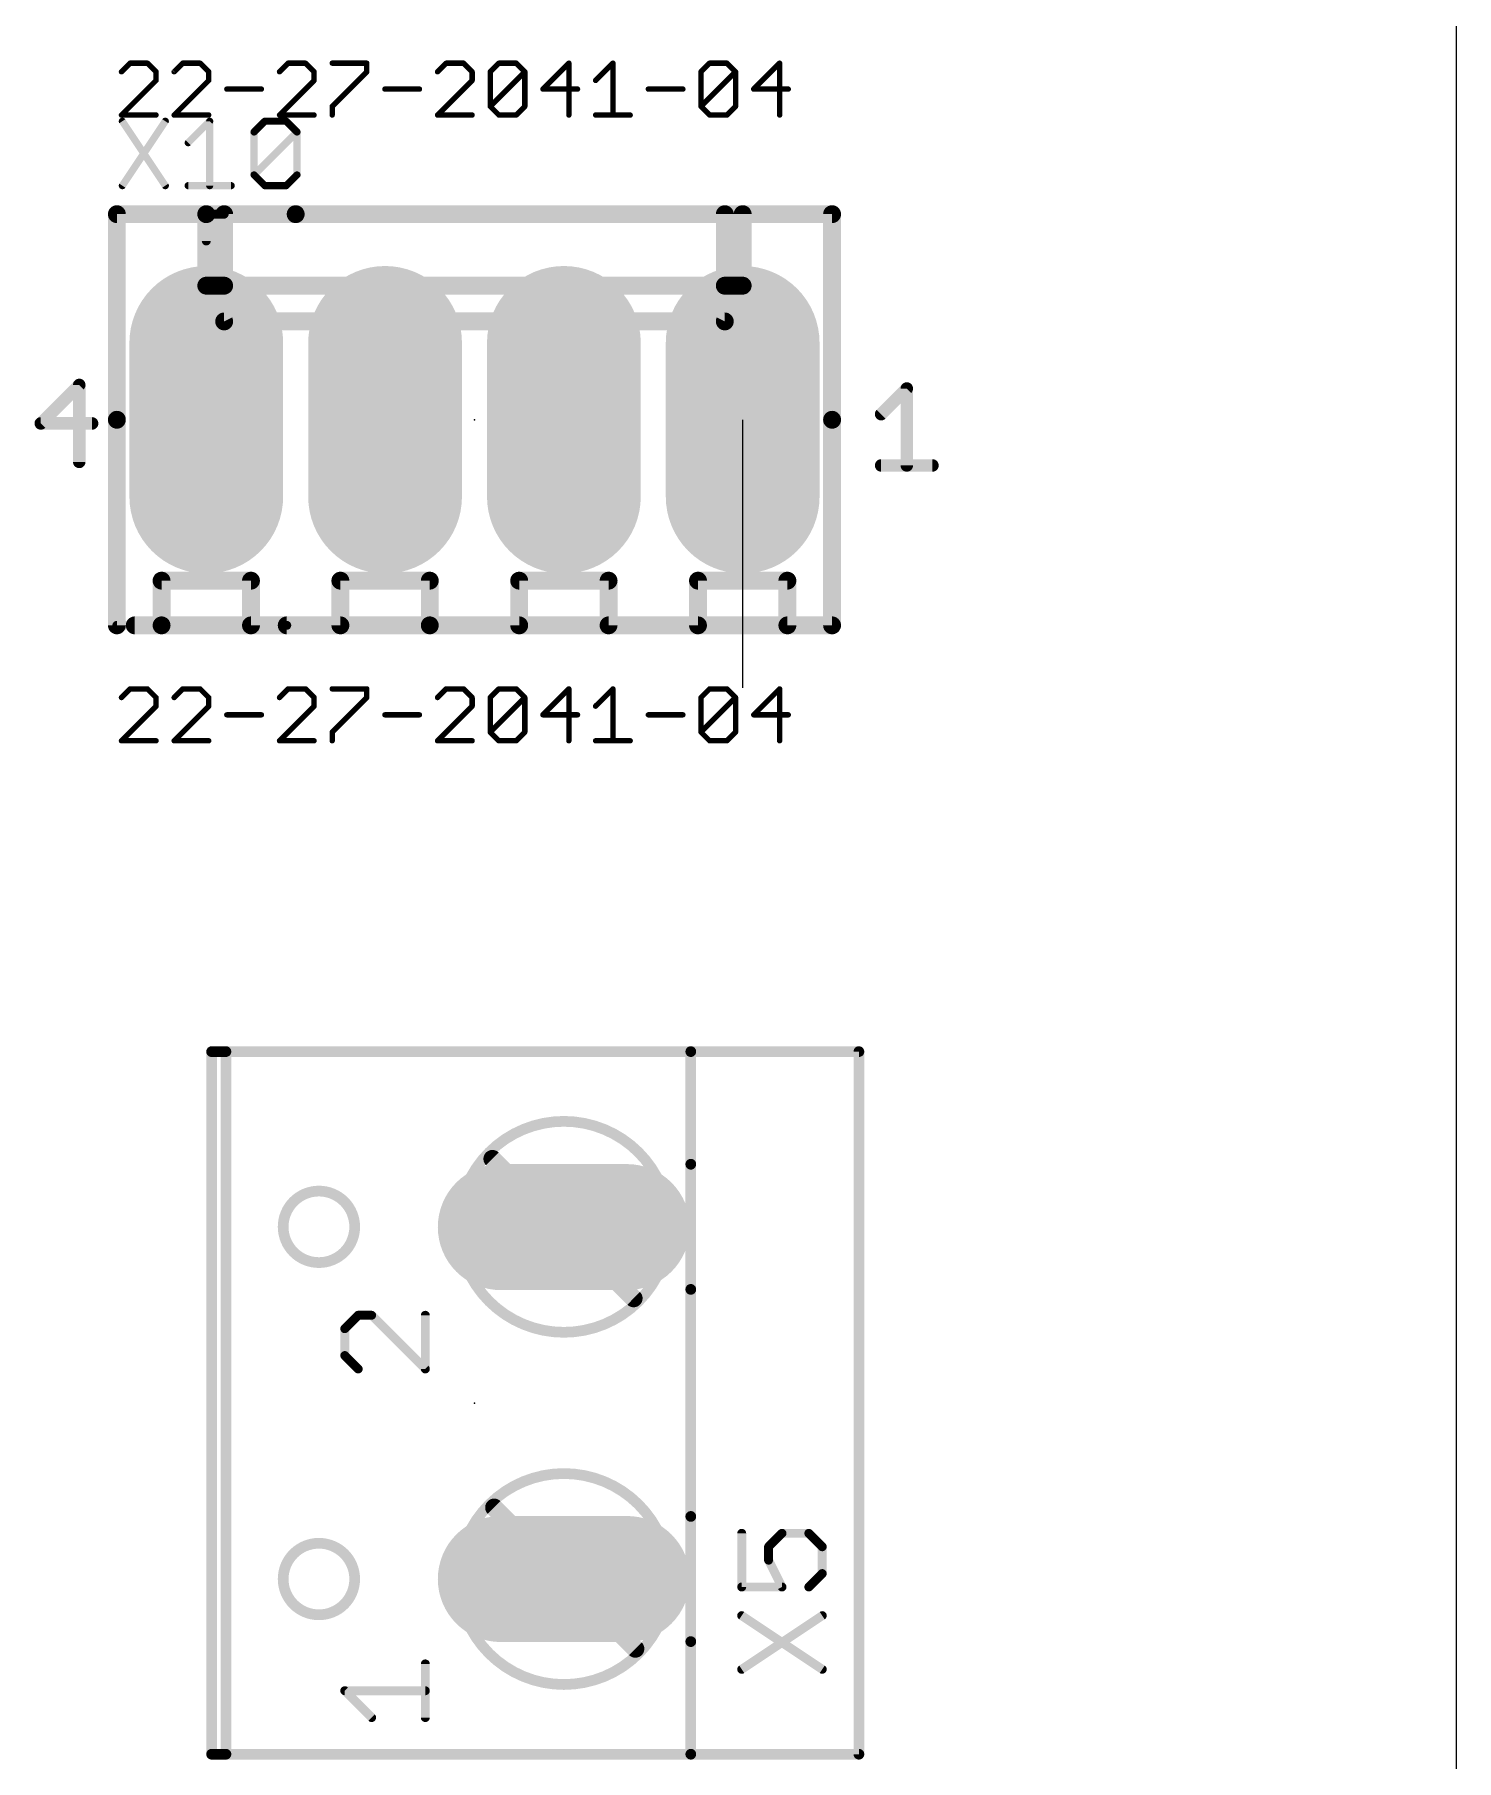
# Model space of a CAD drawing. Extents: x 28 to 146, y 32 to 158.
# Drawn here: x 125.83 to 146.03, y 96.52 to 121.04 of the extents above; entities that cross this region are included whole.
import ezdxf

# ---------------------------------------------------------------- set-up
doc = ezdxf.new("R2010")
doc.units = 0
for name, color, linetype in [('17', 94, 'CONTINUOUS'), ('19', 54, 'CONTINUOUS'), ('20', 178, 'CONTINUOUS'), ('21', 251, 'CONTINUOUS'), ('23', 178, 'CONTINUOUS'), ('25', 251, 'CONTINUOUS'), ('27', 251, 'CONTINUOUS'), ('51', 251, 'CONTINUOUS')]:
    doc.layers.add(name, color=color, linetype=linetype)

# ---------------------------------------------------------------- blocks, each defined once
blk = doc.blocks.new('LONGP100')
at = {"const_width": 1}
blk.add_lwpolyline([(-0.5, 0), (0.5, 0)], dxfattribs=at)
at = {"const_width": 0.5}
for points in [[(-0.5, 0.25, 1), (-0.5, -0.25)], [(0.5, -0.25, 1), (0.5, 0.25)]]:
    blk.add_lwpolyline(points, format="xyb", dxfattribs=at)
blk = doc.blocks.new('RECT')
blk.add_solid([(-0.5, -0.5), (0.5, -0.5), (-0.5, 0.5), (0.5, 0.5)])

msp = doc.modelspace()

# ---------------------------------------------------------------- linework, layer by layer
at = {"layer": '19'}
msp.add_line((135.89, 111.76), (135.89, 115.57), dxfattribs=at)
at = {"layer": '20'}
msp.add_line((146.03, 31.75), (146.03, 158.42), dxfattribs=at)
at = {"layer": '21'}
for points, const_width in [([(127, 115.57), (127, 118.491)], 0.254), ([(127, 118.491), (128.27, 118.491)], 0.254), ([(128.27, 118.491), (129.54, 118.491)], 0.254), ([(128.27, 117.475), (128.27, 118.491)], 0.254), ([(128.27, 118.11), (128.27, 118.491)], 0.127), ([(128.524, 118.491), (128.27, 118.491)], 0.127), ([(128.524, 118.491), (128.524, 117.475)], 0.254), ([(137.16, 118.491), (129.54, 118.491)], 0.254), ([(135.636, 118.491), (135.636, 117.475)], 0.254), ([(135.89, 117.475), (135.89, 118.491)], 0.254), ([(137.16, 115.57), (137.16, 118.491)], 0.254), ([(128.27, 117.475), (128.524, 117.475)], 0.254), ([(128.27, 117.475), (128.524, 116.967)], 0.254), ([(128.524, 117.475), (135.636, 117.475)], 0.254), ([(135.636, 117.475), (135.89, 117.475)], 0.254), ([(135.636, 116.967), (135.89, 117.475)], 0.254), ([(128.524, 116.967), (135.636, 116.967)], 0.254), ([(126.4656, 116.0647), (125.919, 115.5182)], 0.1778), ([(126.4656, 114.9716), (126.4656, 116.0647)], 0.1778), ([(137.857, 115.6496), (138.2214, 116.0139)], 0.1778), ([(138.2214, 116.0139), (138.2214, 114.9208)], 0.1778), ([(125.919, 115.5182), (126.6478, 115.5182)], 0.1778), ([(127, 115.57), (127, 112.649)], 0.254), ([(137.16, 115.57), (137.16, 112.649)], 0.254), ([(137.857, 114.9208), (138.5858, 114.9208)], 0.1778), ([(127.635, 112.649), (127.635, 113.284)], 0.254), ([(127.635, 113.284), (128.905, 113.284)], 0.254), ([(128.905, 113.284), (128.905, 112.649)], 0.254), ([(130.175, 112.649), (130.175, 113.284)], 0.254), ([(130.175, 113.284), (131.445, 113.284)], 0.254), ([(131.445, 113.284), (131.445, 112.649)], 0.254), ([(132.715, 112.649), (132.715, 113.284)], 0.254), ([(132.715, 113.284), (133.985, 113.284)], 0.254), ([(133.985, 113.284), (133.985, 112.649)], 0.254), ([(135.255, 112.649), (135.255, 113.284)], 0.254), ([(135.255, 113.284), (136.525, 113.284)], 0.254), ([(136.525, 113.284), (136.525, 112.649)], 0.254), ([(127, 112.649), (129.413, 112.649)], 0.127), ([(127.254, 112.649), (127.635, 112.649)], 0.254), ([(131.445, 112.649), (127.635, 112.649)], 0.254), ([(128.905, 112.649), (130.175, 112.649)], 0.254), ([(137.16, 112.649), (129.413, 112.649)], 0.254), ([(131.445, 112.649), (132.715, 112.649)], 0.254), ([(133.985, 112.649), (135.255, 112.649)], 0.254), ([(136.525, 112.649), (137.16, 112.649)], 0.254), ([(128.346, 106.593), (128.549, 106.593)], 0.1524), ([(128.346, 106.593), (128.346, 96.611)], 0.1524), ([(128.549, 96.611), (128.549, 106.593)], 0.1524), ([(128.549, 106.593), (135.153, 106.593)], 0.1524), ([(135.153, 104.993), (135.153, 106.593)], 0.1524), ([(135.153, 106.593), (137.541, 106.593)], 0.1524), ([(137.541, 96.611), (137.541, 106.593)], 0.1524), ([(135.153, 99.989), (135.153, 103.215)], 0.1524), ([(130.4282, 102.8471), (130.2375, 102.6565)], 0.127), ([(130.6189, 102.8471), (130.4282, 102.8471)], 0.127), ([(131.3815, 102.0845), (130.6189, 102.8471)], 0.127), ([(131.3815, 102.8471), (131.3815, 102.0845)], 0.127), ([(130.2375, 102.6565), (130.2375, 102.2752)], 0.127), ([(130.2375, 102.2752), (130.4282, 102.0845)], 0.127), ([(135.153, 96.611), (135.153, 98.211)], 0.1524), ([(131.3815, 97.1315), (131.3815, 97.8942)], 0.127), ([(130.6189, 97.1315), (130.2375, 97.5128)], 0.127), ([(130.2375, 97.5128), (131.3815, 97.5128)], 0.127), ([(128.549, 96.611), (128.346, 96.611)], 0.1524), ([(135.153, 96.611), (128.549, 96.611)], 0.1524), ([(137.541, 96.611), (135.153, 96.611)], 0.1524)]:
    msp.add_lwpolyline(points, dxfattribs=dict(at, const_width=const_width))
for points, const_width in [([(127.0635, 118.491, 1), (126.9365, 118.491)], 0.127), ([(127, 118.5545, 1), (127, 118.4275)], 0.127), ([(128.27, 118.5545, 1), (128.27, 118.4275)], 0.127), ([(128.3335, 118.491, 1), (128.2065, 118.491)], 0.127), ([(128.27, 118.4275, 1), (128.27, 118.5545)], 0.127), ([(128.27, 118.5228, 1), (128.27, 118.4592)], 0.0635), ([(128.3017, 118.491, 1), (128.2383, 118.491)], 0.0635), ([(128.5875, 118.491, 1), (128.4605, 118.491)], 0.127), ([(128.524, 118.4592, 1), (128.524, 118.5228)], 0.0635), ([(129.54, 118.5545, 1), (129.54, 118.4275)], 0.127), ([(129.54, 118.4275, 1), (129.54, 118.5545)], 0.127), ([(135.6995, 118.491, 1), (135.5725, 118.491)], 0.127), ([(135.9535, 118.491, 1), (135.8265, 118.491)], 0.127), ([(137.2235, 118.491, 1), (137.0965, 118.491)], 0.127), ([(137.16, 118.4275, 1), (137.16, 118.5545)], 0.127), ([(128.2383, 118.11, 1), (128.3017, 118.11)], 0.0635), ([(128.27, 117.5385, 1), (128.27, 117.4115)], 0.127), ([(128.3268, 117.5034, 1), (128.2132, 117.4466)], 0.127), ([(128.2065, 117.475, 1), (128.3335, 117.475)], 0.127), ([(128.524, 117.5385, 1), (128.524, 117.4115)], 0.127), ([(128.4605, 117.475, 1), (128.5875, 117.475)], 0.127), ([(128.524, 117.4115, 1), (128.524, 117.5385)], 0.127), ([(135.636, 117.5385, 1), (135.636, 117.4115)], 0.127), ([(135.5725, 117.475, 1), (135.6995, 117.475)], 0.127), ([(135.636, 117.4115, 1), (135.636, 117.5385)], 0.127), ([(135.8265, 117.475, 1), (135.9535, 117.475)], 0.127), ([(135.9468, 117.4466, 1), (135.8332, 117.5034)], 0.127), ([(135.89, 117.4115, 1), (135.89, 117.5385)], 0.127), ([(128.524, 117.0305, 1), (128.524, 116.9035)], 0.127), ([(128.4672, 116.9386, 1), (128.5808, 116.9954)], 0.127), ([(135.5792, 116.9954, 1), (135.6928, 116.9386)], 0.127), ([(135.636, 116.9035, 1), (135.636, 117.0305)], 0.127), ([(126.51, 116.0647, 1), (126.4211, 116.0647)], 0.0889), ([(126.497, 116.0333, 1), (126.4341, 116.0962)], 0.0889), ([(138.2658, 116.0139, 1), (138.1769, 116.0139)], 0.0889), ([(138.2528, 115.9825, 1), (138.1899, 116.0454)], 0.0889), ([(125.919, 115.5626, 1), (125.919, 115.4737)], 0.0889), ([(125.8876, 115.5496, 1), (125.9504, 115.4867)], 0.0889), ([(126.6478, 115.4737, 1), (126.6478, 115.5626)], 0.0889), ([(127.0635, 115.57, 1), (126.9365, 115.57)], 0.127), ([(126.9365, 115.57, 1), (127.0635, 115.57)], 0.127), ([(137.2235, 115.57, 1), (137.0965, 115.57)], 0.127), ([(137.0965, 115.57, 1), (137.2235, 115.57)], 0.127), ([(137.8256, 115.681, 1), (137.8884, 115.6181)], 0.0889), ([(126.4211, 114.9716, 1), (126.51, 114.9716)], 0.0889), ([(137.857, 114.9652, 1), (137.857, 114.8764)], 0.0889), ([(138.5858, 114.8764, 1), (138.5858, 114.9652)], 0.0889), ([(138.1769, 114.9208, 1), (138.2658, 114.9208)], 0.0889), ([(127.6985, 113.284, 1), (127.5715, 113.284)], 0.127), ([(127.635, 113.3475, 1), (127.635, 113.2205)], 0.127), ([(128.9685, 113.284, 1), (128.8415, 113.284)], 0.127), ([(128.905, 113.2205, 1), (128.905, 113.3475)], 0.127), ([(130.2385, 113.284, 1), (130.1115, 113.284)], 0.127), ([(130.175, 113.3475, 1), (130.175, 113.2205)], 0.127), ([(131.5085, 113.284, 1), (131.3815, 113.284)], 0.127), ([(131.445, 113.2205, 1), (131.445, 113.3475)], 0.127), ([(132.7785, 113.284, 1), (132.6515, 113.284)], 0.127), ([(132.715, 113.3475, 1), (132.715, 113.2205)], 0.127), ([(134.0485, 113.284, 1), (133.9215, 113.284)], 0.127), ([(133.985, 113.2205, 1), (133.985, 113.3475)], 0.127), ([(135.3185, 113.284, 1), (135.1915, 113.284)], 0.127), ([(135.255, 113.3475, 1), (135.255, 113.2205)], 0.127), ([(136.5885, 113.284, 1), (136.4615, 113.284)], 0.127), ([(136.525, 113.2205, 1), (136.525, 113.3475)], 0.127), ([(126.9365, 112.649, 1), (127.0635, 112.649)], 0.127), ([(127, 112.6808, 1), (127, 112.6172)], 0.0635), ([(127.254, 112.7125, 1), (127.254, 112.5855)], 0.127), ([(127.635, 112.7125, 1), (127.635, 112.5855)], 0.127), ([(127.5715, 112.649, 1), (127.6985, 112.649)], 0.127), ([(127.635, 112.5855, 1), (127.635, 112.7125)], 0.127), ([(128.905, 112.7125, 1), (128.905, 112.5855)], 0.127), ([(128.8415, 112.649, 1), (128.9685, 112.649)], 0.127), ([(129.413, 112.7125, 1), (129.413, 112.5855)], 0.127), ([(129.413, 112.6172, 1), (129.413, 112.6808)], 0.0635), ([(130.1115, 112.649, 1), (130.2385, 112.649)], 0.127), ([(130.175, 112.5855, 1), (130.175, 112.7125)], 0.127), ([(131.445, 112.7125, 1), (131.445, 112.5855)], 0.127), ([(131.3815, 112.649, 1), (131.5085, 112.649)], 0.127), ([(131.445, 112.5855, 1), (131.445, 112.7125)], 0.127), ([(132.6515, 112.649, 1), (132.7785, 112.649)], 0.127), ([(132.715, 112.5855, 1), (132.715, 112.7125)], 0.127), ([(133.985, 112.7125, 1), (133.985, 112.5855)], 0.127), ([(133.9215, 112.649, 1), (134.0485, 112.649)], 0.127), ([(135.1915, 112.649, 1), (135.3185, 112.649)], 0.127), ([(135.255, 112.5855, 1), (135.255, 112.7125)], 0.127), ([(136.525, 112.7125, 1), (136.525, 112.5855)], 0.127), ([(136.4615, 112.649, 1), (136.5885, 112.649)], 0.127), ([(137.0965, 112.649, 1), (137.2235, 112.649)], 0.127), ([(137.16, 112.5855, 1), (137.16, 112.7125)], 0.127), ([(137.16, 112.5855, 1), (137.16, 112.7125)], 0.127), ([(128.346, 106.6311, 1), (128.346, 106.5549)], 0.0762), ([(128.3841, 106.593, 1), (128.3079, 106.593)], 0.0762), ([(128.5871, 106.593, 1), (128.5109, 106.593)], 0.0762), ([(128.549, 106.6311, 1), (128.549, 106.5549)], 0.0762), ([(128.549, 106.5549, 1), (128.549, 106.6311)], 0.0762), ([(135.1911, 106.593, 1), (135.1149, 106.593)], 0.0762), ([(135.153, 106.6311, 1), (135.153, 106.5549)], 0.0762), ([(135.153, 106.5549, 1), (135.153, 106.6311)], 0.0762), ([(137.5791, 106.593, 1), (137.5029, 106.593)], 0.0762), ([(137.541, 106.5549, 1), (137.541, 106.6311)], 0.0762), ([(135.1149, 104.993, 1), (135.1911, 104.993)], 0.0762), ([(129.8702, 103.5958, 1), (129.8702, 104.6118, 1), (129.8702, 103.5958)], 0.1524), ([(135.1911, 103.215, 1), (135.1149, 103.215)], 0.0762), ([(130.4282, 102.8789, 1), (130.4282, 102.8154)], 0.0635), ([(130.4506, 102.8247, 1), (130.4057, 102.8696)], 0.0635), ([(130.6413, 102.8696, 1), (130.5964, 102.8247)], 0.0635), ([(130.6189, 102.8154, 1), (130.6189, 102.8789)], 0.0635), ([(131.4133, 102.8471, 1), (131.3498, 102.8471)], 0.0635), ([(130.2693, 102.6565, 1), (130.2058, 102.6565)], 0.0635), ([(130.2151, 102.6789, 1), (130.26, 102.634)], 0.0635), ([(130.26, 102.2976, 1), (130.2151, 102.2527)], 0.0635), ([(130.2058, 102.2752, 1), (130.2693, 102.2752)], 0.0635), ([(130.4057, 102.062, 1), (130.4506, 102.107)], 0.0635), ([(131.3498, 102.0845, 1), (131.4133, 102.0845)], 0.0635), ([(131.359, 102.062, 1), (131.404, 102.107)], 0.0635), ([(135.1149, 99.989, 1), (135.1911, 99.989)], 0.0762), ([(129.8702, 98.592, 1), (129.8702, 99.608, 1), (129.8702, 98.592)], 0.1524), ([(135.1911, 98.211, 1), (135.1149, 98.211)], 0.0762), ([(131.4133, 97.8942, 1), (131.3498, 97.8942)], 0.0635), ([(130.2375, 97.5446, 1), (130.2375, 97.4811)], 0.0635), ([(130.26, 97.5353, 1), (130.2151, 97.4904)], 0.0635), ([(131.3815, 97.4811, 1), (131.3815, 97.5446)], 0.0635), ([(130.5964, 97.109, 1), (130.6413, 97.154)], 0.0635), ([(131.3498, 97.1315, 1), (131.4133, 97.1315)], 0.0635), ([(128.346, 96.6491, 1), (128.346, 96.5729)], 0.0762), ([(128.3079, 96.611, 1), (128.3841, 96.611)], 0.0762), ([(128.549, 96.6491, 1), (128.549, 96.5729)], 0.0762), ([(128.5109, 96.611, 1), (128.5871, 96.611)], 0.0762), ([(128.549, 96.5729, 1), (128.549, 96.6491)], 0.0762), ([(135.153, 96.6491, 1), (135.153, 96.5729)], 0.0762), ([(135.1149, 96.611, 1), (135.1911, 96.611)], 0.0762), ([(135.153, 96.5729, 1), (135.153, 96.6491)], 0.0762), ([(137.5029, 96.611, 1), (137.5791, 96.611)], 0.0762), ([(137.541, 96.5729, 1), (137.541, 96.6491)], 0.0762)]:
    msp.add_lwpolyline(points, format="xyb", dxfattribs=dict(at, const_width=const_width))
at = {"layer": '23'}
for p in [(132.08, 115.57), (132.08, 101.6)]:
    msp.add_point(p, dxfattribs=at)
at = {"layer": '25'}
for points, const_width in [([(127.0777, 119.8111), (127.6878, 118.8959)], 0.1016), ([(127.6878, 119.8111), (127.0777, 118.8959)], 0.1016), ([(128.0132, 119.506), (128.3183, 119.8111)], 0.1016), ([(128.3183, 119.8111), (128.3183, 118.8959)], 0.1016), ([(128.9487, 119.6586), (129.1013, 119.8111)], 0.1016), ([(128.9487, 119.0484), (128.9487, 119.6586)], 0.1016), ([(128.9487, 119.0484), (129.5589, 119.6586)], 0.1016), ([(129.1013, 119.8111), (129.4063, 119.8111)], 0.1016), ([(129.4063, 119.8111), (129.5589, 119.6586)], 0.1016), ([(129.5589, 119.6586), (129.5589, 119.0484)], 0.1016), ([(128.0132, 118.8959), (128.6233, 118.8959)], 0.1016), ([(129.1013, 118.8959), (128.9487, 119.0484)], 0.1016), ([(129.4063, 118.8959), (129.1013, 118.8959)], 0.1016), ([(129.5589, 119.0484), (129.4063, 118.8959)], 0.1016), ([(135.8763, 99.7493), (135.8763, 98.9867)], 0.127), ([(136.2577, 99.5587), (136.4483, 99.7493)], 0.127), ([(136.4483, 99.7493), (136.8296, 99.7493)], 0.127), ([(136.8296, 99.7493), (137.0203, 99.5587)], 0.127), ([(136.2577, 99.368), (136.2577, 99.5587)], 0.127), ([(137.0203, 99.5587), (137.0203, 99.1774)], 0.127), ([(136.4483, 98.9867), (136.2577, 99.368)], 0.127), ([(137.0203, 99.1774), (136.8296, 98.9867)], 0.127), ([(135.8763, 98.9867), (136.4483, 98.9867)], 0.127), ([(135.8763, 97.8173), (137.0203, 98.58)], 0.127), ([(135.8763, 98.58), (137.0203, 97.8173)], 0.127)]:
    msp.add_lwpolyline(points, dxfattribs=dict(at, const_width=const_width))
for points, const_width in [([(127.0988, 119.8252, 1), (127.0566, 119.797)], 0.0508), ([(127.709, 119.797, 1), (127.6667, 119.8252)], 0.0508), ([(128.3437, 119.8111, 1), (128.2929, 119.8111)], 0.0508), ([(128.3362, 119.7931, 1), (128.3003, 119.829)], 0.0508), ([(128.9741, 119.6586, 1), (128.9233, 119.6586)], 0.0508), ([(128.9308, 119.6765, 1), (128.9667, 119.6406)], 0.0508), ([(129.1013, 119.8365, 1), (129.1013, 119.7857)], 0.0508), ([(129.1192, 119.7931, 1), (129.0833, 119.829)], 0.0508), ([(129.4243, 119.829, 1), (129.3884, 119.7931)], 0.0508), ([(129.4063, 119.7857, 1), (129.4063, 119.8365)], 0.0508), ([(129.5843, 119.6586, 1), (129.5335, 119.6586)], 0.0508), ([(129.5768, 119.6406, 1), (129.5409, 119.6765)], 0.0508), ([(129.5409, 119.6406, 1), (129.5768, 119.6765)], 0.0508), ([(127.9953, 119.524, 1), (128.0312, 119.4881)], 0.0508), ([(127.0566, 118.91, 1), (127.0988, 118.8818)], 0.0508), ([(127.6667, 118.8818, 1), (127.709, 118.91)], 0.0508), ([(128.0132, 118.9213, 1), (128.0132, 118.8705)], 0.0508), ([(128.6233, 118.8705, 1), (128.6233, 118.9213)], 0.0508), ([(128.9233, 119.0484, 1), (128.9741, 119.0484)], 0.0508), ([(128.9667, 119.0664, 1), (128.9308, 119.0305)], 0.0508), ([(128.9308, 119.0664, 1), (128.9667, 119.0305)], 0.0508), ([(129.1013, 118.9213, 1), (129.1013, 118.8705)], 0.0508), ([(129.0833, 118.8779, 1), (129.1192, 118.9139)], 0.0508), ([(129.3884, 118.9139, 1), (129.4243, 118.8779)], 0.0508), ([(129.4063, 118.8705, 1), (129.4063, 118.9213)], 0.0508), ([(129.5335, 119.0484, 1), (129.5843, 119.0484)], 0.0508), ([(129.5768, 119.0305, 1), (129.5409, 119.0664)], 0.0508), ([(128.2929, 118.8959, 1), (128.3437, 118.8959)], 0.0508), ([(135.9081, 99.7493, 1), (135.8446, 99.7493)], 0.0635), ([(136.4483, 99.7811, 1), (136.4483, 99.7176)], 0.0635), ([(136.4708, 99.7269, 1), (136.4259, 99.7718)], 0.0635), ([(136.8521, 99.7718, 1), (136.8072, 99.7269)], 0.0635), ([(136.8296, 99.7176, 1), (136.8296, 99.7811)], 0.0635), ([(136.2894, 99.5587, 1), (136.2259, 99.5587)], 0.0635), ([(136.2352, 99.5811, 1), (136.2801, 99.5362)], 0.0635), ([(137.0521, 99.5587, 1), (136.9886, 99.5587)], 0.0635), ([(136.9978, 99.5362, 1), (137.0428, 99.5811)], 0.0635), ([(136.286, 99.3822, 1), (136.2293, 99.3538)], 0.0635), ([(136.2259, 99.368, 1), (136.2894, 99.368)], 0.0635), ([(136.9886, 99.1774, 1), (137.0521, 99.1774)], 0.0635), ([(137.0428, 99.1549, 1), (136.9978, 99.1998)], 0.0635), ([(135.8763, 99.0184, 1), (135.8763, 98.9549)], 0.0635), ([(135.8446, 98.9867, 1), (135.9081, 98.9867)], 0.0635), ([(136.4199, 98.9725, 1), (136.4767, 99.0009)], 0.0635), ([(136.4483, 98.9549, 1), (136.4483, 99.0184)], 0.0635), ([(136.8072, 99.0091, 1), (136.8521, 98.9642)], 0.0635), ([(135.8939, 98.6064, 1), (135.8587, 98.5535)], 0.0635), ([(137.0379, 98.5535, 1), (137.0027, 98.6064)], 0.0635), ([(135.8587, 97.8437, 1), (135.8939, 97.7909)], 0.0635), ([(137.0027, 97.7909, 1), (137.0379, 97.8437)], 0.0635)]:
    msp.add_lwpolyline(points, format="xyb", dxfattribs=dict(at, const_width=const_width))
at = {"layer": '27', "const_width": 0.0762}
for points in [[(127.1879, 120.6364), (127.065, 120.5136)], [(127.4336, 120.6364), (127.1879, 120.6364)], [(127.5565, 120.5136), (127.4336, 120.6364)], [(127.9363, 120.6364), (127.8134, 120.5136)], [(128.182, 120.6364), (127.9363, 120.6364)], [(128.3049, 120.5136), (128.182, 120.6364)], [(129.4331, 120.6364), (129.3102, 120.5136)], [(129.6789, 120.6364), (129.4331, 120.6364)], [(129.8017, 120.5136), (129.6789, 120.6364)], [(130.0587, 120.6364), (130.5501, 120.6364)], [(130.5501, 120.6364), (130.5501, 120.5136)], [(131.6784, 120.6364), (131.5555, 120.5136)], [(131.9241, 120.6364), (131.6784, 120.6364)], [(132.047, 120.5136), (131.9241, 120.6364)], [(132.3039, 120.5136), (132.4268, 120.6364)], [(132.4268, 120.6364), (132.6725, 120.6364)], [(132.6725, 120.6364), (132.7954, 120.5136)], [(133.4209, 120.6364), (133.0523, 120.2678)], [(133.4209, 119.8992), (133.4209, 120.6364)], [(133.8007, 120.3907), (134.0465, 120.6364)], [(134.0465, 120.6364), (134.0465, 119.8992)], [(135.2976, 120.5136), (135.4204, 120.6364)], [(135.4204, 120.6364), (135.6662, 120.6364)], [(135.6662, 120.6364), (135.7891, 120.5136)], [(136.4146, 120.6364), (136.046, 120.2678)], [(136.4146, 119.8992), (136.4146, 120.6364)], [(127.065, 119.8992), (127.5565, 120.3907)], [(127.5565, 120.3907), (127.5565, 120.5136)], [(127.8134, 119.8992), (128.3049, 120.3907)], [(128.3049, 120.3907), (128.3049, 120.5136)], [(129.3102, 119.8992), (129.8017, 120.3907)], [(129.8017, 120.3907), (129.8017, 120.5136)], [(130.5501, 120.5136), (130.0587, 120.0221)], [(131.5555, 119.8992), (132.047, 120.3907)], [(132.047, 120.3907), (132.047, 120.5136)], [(132.3039, 120.0221), (132.3039, 120.5136)], [(132.3039, 120.0221), (132.7954, 120.5136)], [(132.7954, 120.5136), (132.7954, 120.0221)], [(135.2976, 120.0221), (135.2976, 120.5136)], [(135.2976, 120.0221), (135.7891, 120.5136)], [(135.7891, 120.5136), (135.7891, 120.0221)], [(128.5618, 120.2678), (129.0533, 120.2678)], [(130.8071, 120.2678), (131.2986, 120.2678)], [(133.0523, 120.2678), (133.5438, 120.2678)], [(134.5492, 120.2678), (135.0406, 120.2678)], [(136.046, 120.2678), (136.5375, 120.2678)], [(127.5565, 119.8992), (127.065, 119.8992)], [(128.3049, 119.8992), (127.8134, 119.8992)], [(129.8017, 119.8992), (129.3102, 119.8992)], [(130.0587, 120.0221), (130.0587, 119.8992)], [(132.047, 119.8992), (131.5555, 119.8992)], [(132.4268, 119.8992), (132.3039, 120.0221)], [(132.6725, 119.8992), (132.4268, 119.8992)], [(132.7954, 120.0221), (132.6725, 119.8992)], [(133.8007, 119.8992), (134.2922, 119.8992)], [(135.4204, 119.8992), (135.2976, 120.0221)], [(135.6662, 119.8992), (135.4204, 119.8992)], [(135.7891, 120.0221), (135.6662, 119.8992)], [(127.1879, 111.7464), (127.065, 111.6236)], [(127.4336, 111.7464), (127.1879, 111.7464)], [(127.5565, 111.6236), (127.4336, 111.7464)], [(127.5565, 111.5007), (127.5565, 111.6236)], [(127.9363, 111.7464), (127.8134, 111.6236)], [(128.182, 111.7464), (127.9363, 111.7464)], [(128.3049, 111.6236), (128.182, 111.7464)], [(128.3049, 111.5007), (128.3049, 111.6236)], [(129.4331, 111.7464), (129.3102, 111.6236)], [(129.6789, 111.7464), (129.4331, 111.7464)], [(129.8017, 111.6236), (129.6789, 111.7464)], [(129.8017, 111.5007), (129.8017, 111.6236)], [(130.0587, 111.7464), (130.5501, 111.7464)], [(130.5501, 111.6236), (130.0587, 111.1321)], [(130.5501, 111.7464), (130.5501, 111.6236)], [(131.6784, 111.7464), (131.5555, 111.6236)], [(131.9241, 111.7464), (131.6784, 111.7464)], [(132.047, 111.6236), (131.9241, 111.7464)], [(132.047, 111.5007), (132.047, 111.6236)], [(132.3039, 111.6236), (132.4268, 111.7464)], [(132.3039, 111.1321), (132.3039, 111.6236)], [(132.3039, 111.1321), (132.7954, 111.6236)], [(132.4268, 111.7464), (132.6725, 111.7464)], [(132.6725, 111.7464), (132.7954, 111.6236)], [(132.7954, 111.6236), (132.7954, 111.1321)], [(133.4209, 111.7464), (133.0523, 111.3778)], [(133.4209, 111.0092), (133.4209, 111.7464)], [(133.8007, 111.5007), (134.0465, 111.7464)], [(134.0465, 111.7464), (134.0465, 111.0092)], [(135.2976, 111.6236), (135.4204, 111.7464)], [(135.2976, 111.1321), (135.2976, 111.6236)], [(135.2976, 111.1321), (135.7891, 111.6236)], [(135.4204, 111.7464), (135.6662, 111.7464)], [(135.6662, 111.7464), (135.7891, 111.6236)], [(135.7891, 111.6236), (135.7891, 111.1321)], [(136.4146, 111.7464), (136.046, 111.3778)], [(136.4146, 111.0092), (136.4146, 111.7464)], [(127.065, 111.0092), (127.5565, 111.5007)], [(127.8134, 111.0092), (128.3049, 111.5007)], [(128.5618, 111.3778), (129.0533, 111.3778)], [(129.3102, 111.0092), (129.8017, 111.5007)], [(130.8071, 111.3778), (131.2986, 111.3778)], [(131.5555, 111.0092), (132.047, 111.5007)], [(133.0523, 111.3778), (133.5438, 111.3778)], [(134.5492, 111.3778), (135.0406, 111.3778)], [(136.046, 111.3778), (136.5375, 111.3778)], [(130.0587, 111.1321), (130.0587, 111.0092)], [(132.4268, 111.0092), (132.3039, 111.1321)], [(132.7954, 111.1321), (132.6725, 111.0092)], [(135.4204, 111.0092), (135.2976, 111.1321)], [(135.7891, 111.1321), (135.6662, 111.0092)], [(127.5565, 111.0092), (127.065, 111.0092)], [(128.3049, 111.0092), (127.8134, 111.0092)], [(129.8017, 111.0092), (129.3102, 111.0092)], [(132.047, 111.0092), (131.5555, 111.0092)], [(132.6725, 111.0092), (132.4268, 111.0092)], [(133.8007, 111.0092), (134.2922, 111.0092)], [(135.6662, 111.0092), (135.4204, 111.0092)]]:
    msp.add_lwpolyline(points, dxfattribs=at)
at = {"layer": '27', "const_width": 0.0381}
for points in [[(127.1879, 120.6555, 1), (127.1879, 120.6174)], [(127.2013, 120.623, 1), (127.1744, 120.6499)], [(127.4471, 120.6499, 1), (127.4201, 120.623)], [(127.4336, 120.6174, 1), (127.4336, 120.6555)], [(127.9363, 120.6555, 1), (127.9363, 120.6174)], [(127.9498, 120.623, 1), (127.9228, 120.6499)], [(128.1955, 120.6499, 1), (128.1686, 120.623)], [(128.182, 120.6174, 1), (128.182, 120.6555)], [(129.4331, 120.6555, 1), (129.4331, 120.6174)], [(129.4466, 120.623, 1), (129.4196, 120.6499)], [(129.6923, 120.6499, 1), (129.6654, 120.623)], [(129.6789, 120.6174, 1), (129.6789, 120.6555)], [(130.0587, 120.6555, 1), (130.0587, 120.6174)], [(130.5692, 120.6364, 1), (130.5311, 120.6364)], [(130.5501, 120.6174, 1), (130.5501, 120.6555)], [(131.6784, 120.6555, 1), (131.6784, 120.6174)], [(131.6918, 120.623, 1), (131.6649, 120.6499)], [(131.9376, 120.6499, 1), (131.9106, 120.623)], [(131.9241, 120.6174, 1), (131.9241, 120.6555)], [(132.4268, 120.6555, 1), (132.4268, 120.6174)], [(132.4402, 120.623, 1), (132.4133, 120.6499)], [(132.686, 120.6499, 1), (132.6591, 120.623)], [(132.6725, 120.6174, 1), (132.6725, 120.6555)], [(133.44, 120.6364, 1), (133.4019, 120.6364)], [(133.4344, 120.623, 1), (133.4075, 120.6499)], [(134.0655, 120.6364, 1), (134.0274, 120.6364)], [(134.06, 120.623, 1), (134.033, 120.6499)], [(135.4204, 120.6555, 1), (135.4204, 120.6174)], [(135.4339, 120.623, 1), (135.407, 120.6499)], [(135.6797, 120.6499, 1), (135.6527, 120.623)], [(135.6662, 120.6174, 1), (135.6662, 120.6555)], [(136.4337, 120.6364, 1), (136.3956, 120.6364)], [(136.4281, 120.623, 1), (136.4011, 120.6499)], [(127.0515, 120.527, 1), (127.0785, 120.5001)], [(127.5755, 120.5136, 1), (127.5374, 120.5136)], [(127.5374, 120.3907, 1), (127.5755, 120.3907)], [(127.543, 120.5001, 1), (127.57, 120.527)], [(127.57, 120.3772, 1), (127.543, 120.4042)], [(127.7999, 120.527, 1), (127.8269, 120.5001)], [(128.3239, 120.5136, 1), (128.2859, 120.5136)], [(128.2859, 120.3907, 1), (128.3239, 120.3907)], [(128.2914, 120.5001, 1), (128.3184, 120.527)], [(128.3184, 120.3772, 1), (128.2914, 120.4042)], [(129.2968, 120.527, 1), (129.3237, 120.5001)], [(129.8208, 120.5136, 1), (129.7827, 120.5136)], [(129.7827, 120.3907, 1), (129.8208, 120.3907)], [(129.7883, 120.5001, 1), (129.8152, 120.527)], [(129.8152, 120.3772, 1), (129.7883, 120.4042)], [(130.5311, 120.5136, 1), (130.5692, 120.5136)], [(130.5636, 120.5001, 1), (130.5367, 120.527)], [(131.542, 120.527, 1), (131.569, 120.5001)], [(132.066, 120.5136, 1), (132.0279, 120.5136)], [(132.0279, 120.3907, 1), (132.066, 120.3907)], [(132.0335, 120.5001, 1), (132.0604, 120.527)], [(132.0604, 120.3772, 1), (132.0335, 120.4042)], [(132.2904, 120.527, 1), (132.3174, 120.5001)], [(132.323, 120.5136, 1), (132.2849, 120.5136)], [(132.8144, 120.5136, 1), (132.7763, 120.5136)], [(132.8089, 120.5001, 1), (132.7819, 120.527)], [(132.7819, 120.5001, 1), (132.8089, 120.527)], [(133.7873, 120.4042, 1), (133.8142, 120.3772)], [(135.3166, 120.5136, 1), (135.2785, 120.5136)], [(135.2841, 120.527, 1), (135.311, 120.5001)], [(135.8081, 120.5136, 1), (135.77, 120.5136)], [(135.8025, 120.5001, 1), (135.7756, 120.527)], [(135.7756, 120.5001, 1), (135.8025, 120.527)], [(128.5618, 120.2869, 1), (128.5618, 120.2488)], [(129.0533, 120.2488, 1), (129.0533, 120.2869)], [(130.8071, 120.2869, 1), (130.8071, 120.2488)], [(131.2986, 120.2488, 1), (131.2986, 120.2869)], [(133.0523, 120.2869, 1), (133.0523, 120.2488)], [(133.0389, 120.2813, 1), (133.0658, 120.2543)], [(133.5438, 120.2488, 1), (133.5438, 120.2869)], [(134.5492, 120.2869, 1), (134.5492, 120.2488)], [(135.0406, 120.2488, 1), (135.0406, 120.2869)], [(136.046, 120.2869, 1), (136.046, 120.2488)], [(136.0325, 120.2813, 1), (136.0595, 120.2543)], [(136.5375, 120.2488, 1), (136.5375, 120.2869)], [(127.065, 119.9183, 1), (127.065, 119.8802)], [(127.0515, 119.9127, 1), (127.0785, 119.8857)], [(127.5565, 119.8802, 1), (127.5565, 119.9183)], [(127.8134, 119.9183, 1), (127.8134, 119.8802)], [(127.7999, 119.9127, 1), (127.8269, 119.8857)], [(128.3049, 119.8802, 1), (128.3049, 119.9183)], [(129.3102, 119.9183, 1), (129.3102, 119.8802)], [(129.2968, 119.9127, 1), (129.3237, 119.8857)], [(129.8017, 119.8802, 1), (129.8017, 119.9183)], [(130.0777, 120.0221, 1), (130.0396, 120.0221)], [(130.0452, 120.0355, 1), (130.0721, 120.0086)], [(130.0396, 119.8992, 1), (130.0777, 119.8992)], [(131.5555, 119.9183, 1), (131.5555, 119.8802)], [(131.542, 119.9127, 1), (131.569, 119.8857)], [(132.047, 119.8802, 1), (132.047, 119.9183)], [(132.3174, 120.0355, 1), (132.2904, 120.0086)], [(132.2904, 120.0355, 1), (132.3174, 120.0086)], [(132.2849, 120.0221, 1), (132.323, 120.0221)], [(132.4268, 119.9183, 1), (132.4268, 119.8802)], [(132.4133, 119.8857, 1), (132.4402, 119.9127)], [(132.6591, 119.9127, 1), (132.686, 119.8857)], [(132.6725, 119.8802, 1), (132.6725, 119.9183)], [(132.7763, 120.0221, 1), (132.8144, 120.0221)], [(132.8089, 120.0086, 1), (132.7819, 120.0355)], [(133.4019, 119.8992, 1), (133.44, 119.8992)], [(133.8007, 119.9183, 1), (133.8007, 119.8802)], [(134.0274, 119.8992, 1), (134.0655, 119.8992)], [(134.2922, 119.8802, 1), (134.2922, 119.9183)], [(135.311, 120.0355, 1), (135.2841, 120.0086)], [(135.2841, 120.0355, 1), (135.311, 120.0086)], [(135.2785, 120.0221, 1), (135.3166, 120.0221)], [(135.4204, 119.9183, 1), (135.4204, 119.8802)], [(135.407, 119.8857, 1), (135.4339, 119.9127)], [(135.6527, 119.9127, 1), (135.6797, 119.8857)], [(135.6662, 119.8802, 1), (135.6662, 119.9183)], [(135.77, 120.0221, 1), (135.8081, 120.0221)], [(135.8025, 120.0086, 1), (135.7756, 120.0355)], [(136.3956, 119.8992, 1), (136.4337, 119.8992)], [(127.0515, 111.637, 1), (127.0785, 111.6101)], [(127.1879, 111.7655, 1), (127.1879, 111.7274)], [(127.2013, 111.733, 1), (127.1744, 111.7599)], [(127.4471, 111.7599, 1), (127.4201, 111.733)], [(127.4336, 111.7274, 1), (127.4336, 111.7655)], [(127.5755, 111.6236, 1), (127.5374, 111.6236)], [(127.543, 111.6101, 1), (127.57, 111.637)], [(127.7999, 111.637, 1), (127.8269, 111.6101)], [(127.9363, 111.7655, 1), (127.9363, 111.7274)], [(127.9498, 111.733, 1), (127.9228, 111.7599)], [(128.1955, 111.7599, 1), (128.1686, 111.733)], [(128.182, 111.7274, 1), (128.182, 111.7655)], [(128.3239, 111.6236, 1), (128.2859, 111.6236)], [(128.2914, 111.6101, 1), (128.3184, 111.637)], [(129.2968, 111.637, 1), (129.3237, 111.6101)], [(129.4331, 111.7655, 1), (129.4331, 111.7274)], [(129.4466, 111.733, 1), (129.4196, 111.7599)], [(129.6923, 111.7599, 1), (129.6654, 111.733)], [(129.6789, 111.7274, 1), (129.6789, 111.7655)], [(129.8208, 111.6236, 1), (129.7827, 111.6236)], [(129.7883, 111.6101, 1), (129.8152, 111.637)], [(130.0587, 111.7655, 1), (130.0587, 111.7274)], [(130.5692, 111.7464, 1), (130.5311, 111.7464)], [(130.5311, 111.6236, 1), (130.5692, 111.6236)], [(130.5636, 111.6101, 1), (130.5367, 111.637)], [(130.5501, 111.7274, 1), (130.5501, 111.7655)], [(131.542, 111.637, 1), (131.569, 111.6101)], [(131.6784, 111.7655, 1), (131.6784, 111.7274)], [(131.6918, 111.733, 1), (131.6649, 111.7599)], [(131.9376, 111.7599, 1), (131.9106, 111.733)], [(131.9241, 111.7274, 1), (131.9241, 111.7655)], [(132.066, 111.6236, 1), (132.0279, 111.6236)], [(132.0335, 111.6101, 1), (132.0604, 111.637)], [(132.2904, 111.637, 1), (132.3174, 111.6101)], [(132.323, 111.6236, 1), (132.2849, 111.6236)], [(132.4268, 111.7655, 1), (132.4268, 111.7274)], [(132.4402, 111.733, 1), (132.4133, 111.7599)], [(132.686, 111.7599, 1), (132.6591, 111.733)], [(132.6725, 111.7274, 1), (132.6725, 111.7655)], [(132.8144, 111.6236, 1), (132.7763, 111.6236)], [(132.8089, 111.6101, 1), (132.7819, 111.637)], [(132.7819, 111.6101, 1), (132.8089, 111.637)], [(133.44, 111.7464, 1), (133.4019, 111.7464)], [(133.4344, 111.733, 1), (133.4075, 111.7599)], [(134.0655, 111.7464, 1), (134.0274, 111.7464)], [(134.06, 111.733, 1), (134.033, 111.7599)], [(135.3166, 111.6236, 1), (135.2785, 111.6236)], [(135.2841, 111.637, 1), (135.311, 111.6101)], [(135.4204, 111.7655, 1), (135.4204, 111.7274)], [(135.4339, 111.733, 1), (135.407, 111.7599)], [(135.6797, 111.7599, 1), (135.6527, 111.733)], [(135.6662, 111.7274, 1), (135.6662, 111.7655)], [(135.8081, 111.6236, 1), (135.77, 111.6236)], [(135.8025, 111.6101, 1), (135.7756, 111.637)], [(135.7756, 111.6101, 1), (135.8025, 111.637)], [(136.4337, 111.7464, 1), (136.3956, 111.7464)], [(136.4281, 111.733, 1), (136.4011, 111.7599)], [(127.5374, 111.5007, 1), (127.5755, 111.5007)], [(127.57, 111.4872, 1), (127.543, 111.5142)], [(128.2859, 111.5007, 1), (128.3239, 111.5007)], [(128.3184, 111.4872, 1), (128.2914, 111.5142)], [(128.5618, 111.3969, 1), (128.5618, 111.3588)], [(129.0533, 111.3588, 1), (129.0533, 111.3969)], [(129.7827, 111.5007, 1), (129.8208, 111.5007)], [(129.8152, 111.4872, 1), (129.7883, 111.5142)], [(130.8071, 111.3969, 1), (130.8071, 111.3588)], [(131.2986, 111.3588, 1), (131.2986, 111.3969)], [(132.0279, 111.5007, 1), (132.066, 111.5007)], [(132.0604, 111.4872, 1), (132.0335, 111.5142)], [(133.0523, 111.3969, 1), (133.0523, 111.3588)], [(133.0389, 111.3913, 1), (133.0658, 111.3643)], [(133.5438, 111.3588, 1), (133.5438, 111.3969)], [(133.7873, 111.5142, 1), (133.8142, 111.4872)], [(134.5492, 111.3969, 1), (134.5492, 111.3588)], [(135.0406, 111.3588, 1), (135.0406, 111.3969)], [(136.046, 111.3969, 1), (136.046, 111.3588)], [(136.0325, 111.3913, 1), (136.0595, 111.3643)], [(136.5375, 111.3588, 1), (136.5375, 111.3969)], [(130.0777, 111.1321, 1), (130.0396, 111.1321)], [(130.0452, 111.1455, 1), (130.0721, 111.1186)], [(132.3174, 111.1455, 1), (132.2904, 111.1186)], [(132.2904, 111.1455, 1), (132.3174, 111.1186)], [(132.2849, 111.1321, 1), (132.323, 111.1321)], [(132.7763, 111.1321, 1), (132.8144, 111.1321)], [(132.8089, 111.1186, 1), (132.7819, 111.1455)], [(135.311, 111.1455, 1), (135.2841, 111.1186)], [(135.2841, 111.1455, 1), (135.311, 111.1186)], [(135.2785, 111.1321, 1), (135.3166, 111.1321)], [(135.77, 111.1321, 1), (135.8081, 111.1321)], [(135.8025, 111.1186, 1), (135.7756, 111.1455)], [(127.065, 111.0282, 1), (127.065, 110.9902)], [(127.0515, 111.0227, 1), (127.0785, 110.9957)], [(127.5565, 110.9902, 1), (127.5565, 111.0282)], [(127.7999, 111.0227, 1), (127.8269, 110.9957)], [(127.8134, 111.0282, 1), (127.8134, 110.9902)], [(128.3049, 110.9902, 1), (128.3049, 111.0282)], [(129.2968, 111.0227, 1), (129.3237, 110.9957)], [(129.3102, 111.0282, 1), (129.3102, 110.9902)], [(129.8017, 110.9902, 1), (129.8017, 111.0282)], [(130.0396, 111.0092, 1), (130.0777, 111.0092)], [(131.5555, 111.0282, 1), (131.5555, 110.9902)], [(131.542, 111.0227, 1), (131.569, 110.9957)], [(132.047, 110.9902, 1), (132.047, 111.0282)], [(132.4268, 111.0282, 1), (132.4268, 110.9902)], [(132.4133, 110.9957, 1), (132.4402, 111.0227)], [(132.6591, 111.0227, 1), (132.686, 110.9957)], [(132.6725, 110.9902, 1), (132.6725, 111.0282)], [(133.4019, 111.0092, 1), (133.44, 111.0092)], [(133.8007, 111.0282, 1), (133.8007, 110.9902)], [(134.0274, 111.0092, 1), (134.0655, 111.0092)], [(134.2922, 110.9902, 1), (134.2922, 111.0282)], [(135.4204, 111.0282, 1), (135.4204, 110.9902)], [(135.407, 110.9957, 1), (135.4339, 111.0227)], [(135.6527, 111.0227, 1), (135.6797, 110.9957)], [(135.6662, 110.9902, 1), (135.6662, 111.0282)], [(136.3956, 111.0092, 1), (136.4337, 111.0092)]]:
    msp.add_lwpolyline(points, format="xyb", dxfattribs=at)
at = {"layer": '51'}
for points, const_width in [([(133.35, 102.6052, 1), (133.35, 105.6024, 1), (133.35, 102.6052)], 0.1524), ([(132.3786, 105.1142, 1), (132.2894, 105.0238)], 0.127), ([(135.1911, 104.993, 1), (135.1149, 104.993)], 0.0762), ([(135.1149, 103.215, 1), (135.1911, 103.215)], 0.0762), ([(134.2964, 103.0428, 1), (134.3856, 103.1332)], 0.127), ([(133.35, 97.6014, 1), (133.35, 100.5986, 1), (133.35, 97.6014)], 0.1524), ([(132.4039, 100.1609, 1), (132.3141, 100.0711)], 0.127), ([(135.1911, 99.989, 1), (135.1149, 99.989)], 0.0762), ([(134.3211, 98.0641, 1), (134.4109, 98.1539)], 0.127), ([(135.1149, 98.211, 1), (135.1911, 98.211)], 0.0762)]:
    msp.add_lwpolyline(points, format="xyb", dxfattribs=dict(at, const_width=const_width))
for points, const_width in [([(134.341, 103.088), (132.334, 105.069)], 0.254), ([(135.153, 103.215), (135.153, 104.993)], 0.1524), ([(134.366, 98.109), (132.359, 100.116)], 0.254), ([(135.153, 98.211), (135.153, 99.989)], 0.1524)]:
    msp.add_lwpolyline(points, dxfattribs=dict(at, const_width=const_width))

# ---------------------------------------------------------------- block references
at = {"layer": '17'}
for p, xscale, yscale, rotation in [((128.27, 115.57), 2.1844, 2.1844, 90), ((130.81, 115.57), 2.1844, 2.1844, 90), ((133.35, 115.57), 2.1844, 2.1844, 90), ((135.89, 115.57), 2.1844, 2.1844, 90), ((133.35, 104.1), 1.7907, 1.7907, 180), ((133.35, 99.1), 1.7907, 1.7907, 180)]:
    msp.add_blockref('LONGP100', p, dxfattribs=dict(at, xscale=xscale, yscale=yscale, rotation=rotation))
at = {"layer": '51', "xscale": 0.508, "yscale": 0.508}
for p in [(128.27, 115.57), (130.81, 115.57), (133.35, 115.57), (135.89, 115.57)]:
    msp.add_blockref('RECT', p, dxfattribs=at)

doc.saveas('drawing.dxf')
